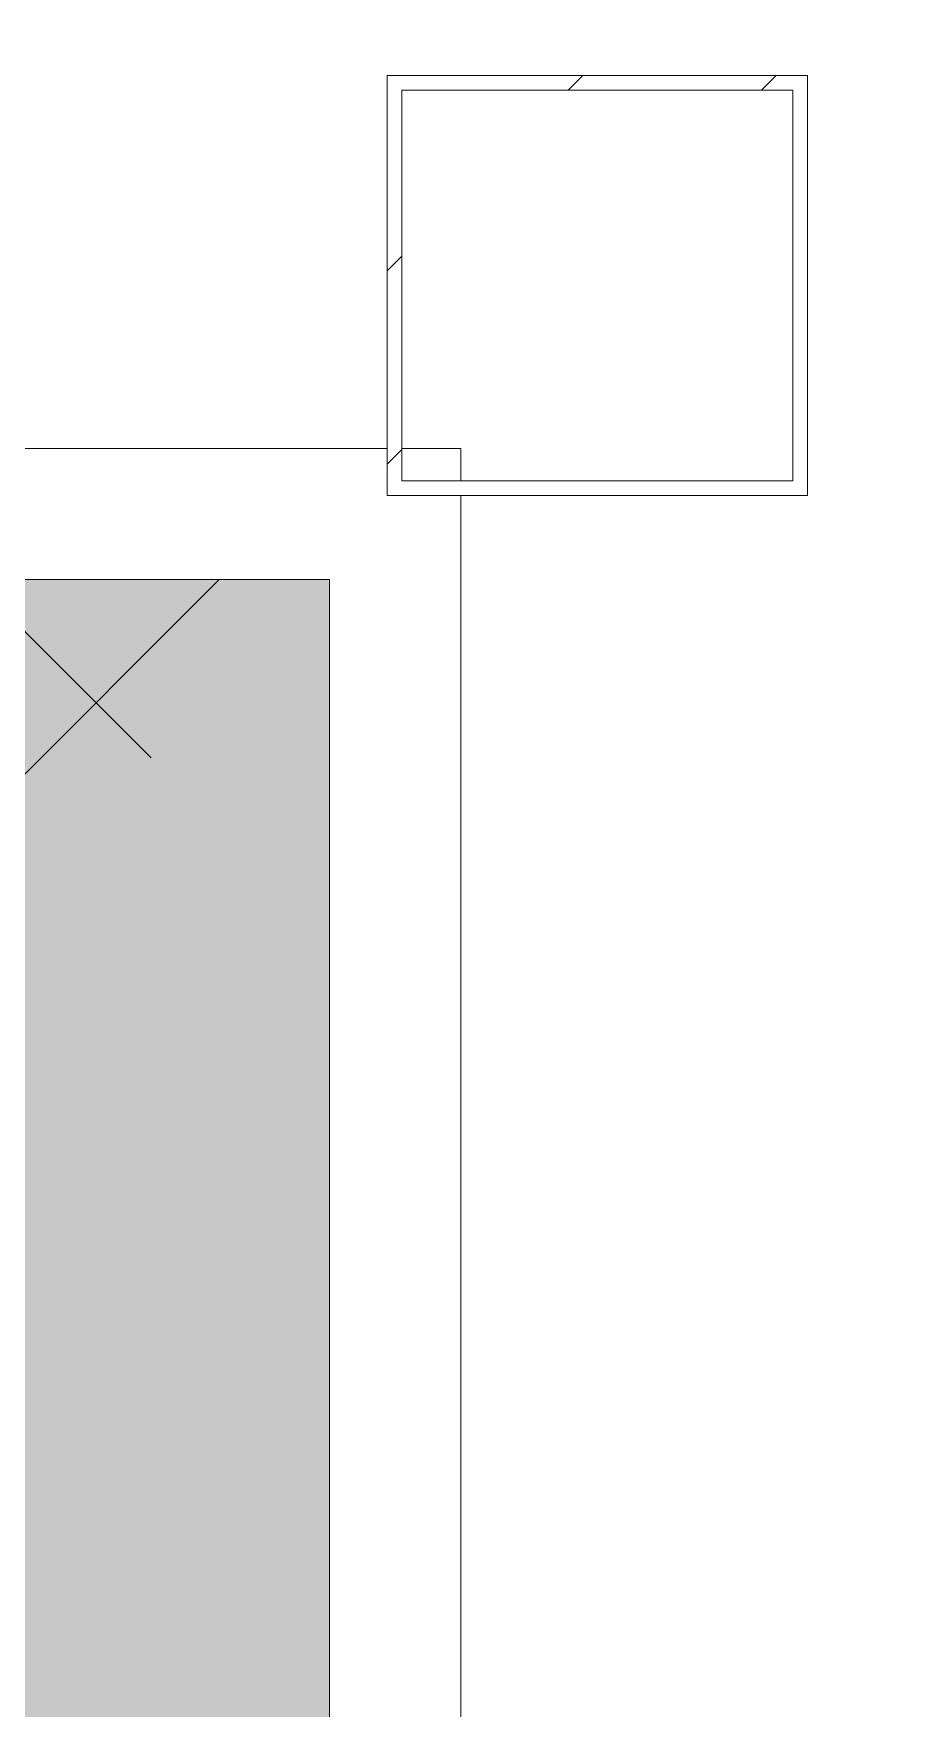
# Model space of a CAD drawing. Header units: inches. Extents: x -445 to 366, y -514 to 778.
# Drawn here: x -43.91 to -22.87, y 256.08 to 295.96 of the extents above; entities that cross this region are included whole.
import ezdxf

# ---------------------------------------------------------------- set-up
doc = ezdxf.new("R2010")
doc.units = ezdxf.units.IN
doc.header["$MEASUREMENT"] = 0
for name, color, linetype, lineweight in [('A-DETL', 90, 'Continuous', 9), ('A-DETL-GENF', 92, 'Continuous', 9), ('A-WALL-PATT', 111, 'Continuous', 13), ('I-WALL', 2, 'Continuous', 9), ('S-COLS', 52, 'Continuous', 9)]:
    doc.layers.add(name, color=color, linetype=linetype, lineweight=lineweight)

# ---------------------------------------------------------------- blocks, each defined once
blk = doc.blocks.new('HSS-Hollow Structural Section-Column - HSS10X10X3_8-762138-Test Fit - Mezzanine Plan')
at = {"layer": 'S-COLS'}
h = blk.add_hatch(dxfattribs=at)
h.set_pattern_fill('FP_5', color=256, style=0, pattern_type=2)
h.set_pattern_definition([(135, (289.956, 30.487), (-9.5035, -9.5035), []), (135, (275.556, 30.487), (-9.5035, -9.5035), [])])
h.paths.add_polyline_path([(5, -4.651), (5, 5), (-5, 5), (-5, -5), (5, -5)], flags=0)
h.paths.add_polyline_path([(4.651, 2.74), (4.651, -4.651), (-4.651, -4.651), (-4.651, 4.651), (4.651, 4.651)], flags=0)
for p, q in [((5, 5), (-5, 5)), ((-5, 5), (-5, -5)), ((5, -5), (5, 5)), ((-4.651, -4.651), (-4.651, 4.651)), ((-4.651, 4.651), (4.651, 4.651)), ((4.651, 4.651), (4.651, -4.651)), ((4.651, -4.651), (-4.651, -4.651)), ((-5, -5), (5, -5))]:
    blk.add_line(p, q, dxfattribs=at)
blk = doc.blocks.new('Hecht_PAD_AA-Arch_detached_rvt-1-Test Fit - Mezzanine Plan')
at = {"layer": 'A-WALL-PATT'}
h = blk.add_hatch(dxfattribs=at)
h.set_pattern_fill('FP_19', color=256, style=0, pattern_type=2)
h.set_pattern_definition([(45, (0, 0), (-8.4853, 8.4853), []), (135, (0, 0), (-8.4853, -8.4853), [])])
h.paths.add_polyline_path([(-75.01, 275.331), (-44.487, 275.331), (-36.862, 282.956), (-140.487, 282.956), (-92.487, 279.143), (-140.487, 275.331), (-75.446, 275.331)], flags=0)
at = {"layer": 'I-WALL'}
for p, q in [((-36.862, 282.956), (-140.487, 282.956)), ((-36.862, 275.331), (-36.862, 282.956)), ((-36.862, 165.706), (-36.862, 275.331))]:
    blk.add_line(p, q, dxfattribs=at)
at = {"rotation": 270.0000000000001}
blk.add_blockref('HSS-Hollow Structural Section-Column - HSS10X10X3_8-762138-Test Fit - Mezzanine Plan', (-30.487, 289.956), dxfattribs=at)

msp = doc.modelspace()

# ---------------------------------------------------------------- hatches: boundary and pattern name
at = {"layer": 'A-DETL-GENF'}
h = msp.add_hatch(color=256, dxfattribs=at)
h.paths.add_polyline_path([(-191.286, -481.669), (77.423, -481.669), (77.423, -473.544), (-206.487, -473.544), (-206.487, -481.669)], flags=0)
h.paths.add_polyline_path([(-282.141, -478.044), (-246.482, -478.005), (-246.482, -473.544), (-285.987, -473.544), (-285.987, -478.044)], flags=0)
h.paths.add_polyline_path([(-382.081, -478.044), (-357.987, -478.005), (-357.987, -473.544), (-385.987, -473.544), (-385.987, -324.107), (-390.487, -324.107), (-390.448, -478.044), (-386.624, -478.044)], flags=0)
h.paths.add_polyline_path([(-9.576, -467.544), (77.423, -467.544), (77.423, -466.419), (-38.237, -466.419), (-38.237, -353.919), (-42.575, -353.919), (-38.517, -357.777), (-45.862, -458.794), (-45.862, -457.544), (-183.362, -457.544), (-183.362, -456.044), (-128.986, -456.044), (-129.686, -454.544), (-183.362, -454.544), (-183.362, -415.543), (-147.872, -415.543), (-148.338, -414.544), (-92.362, -414.544), (-92.372, -404.544), (-183.362, -404.544), (-183.362, -364.544), (-84.256, -364.544), (-84.256, -363.044), (-183.362, -363.044), (-183.362, -362.874), (-248.907, -362.874), (-248.907, -456.214), (-202.33, -456.214), (-202.33, -456.044), (-202.203, -456.044), (-202.203, -456.214), (-200.372, -456.214), (-200.372, -456.688), (-202.203, -456.688), (-202.203, -457.544), (-250.237, -457.544), (-250.237, -361.544), (-45.862, -361.544), (-45.862, -353.919), (-257.862, -353.919), (-257.862, -466.419), (-285.987, -466.419), (-285.987, -467.544), (-29.705, -467.544)], flags=0)
h.paths.add_polyline_path([(-372.996, -467.544), (-357.987, -467.544), (-357.987, -466.419), (-378.862, -466.419), (-378.862, -324.107), (-379.987, -324.107), (-379.987, -467.544), (-376.842, -467.544)], flags=0)
h.paths.add_polyline_path([(-42.049, -462.607), (-45.862, -462.607), (-45.862, -458.794)], flags=0)
h.paths.add_polyline_path([(-127.688, -413.044), (-183.362, -413.044), (-183.362, -412.543), (-149.271, -412.543), (-149.737, -411.544), (-94.999, -411.518), (-94.967, -411.444), (-95.055, -411.169), (-95.362, -410.75), (-95.362, -407.544), (-183.362, -407.544), (-183.362, -406.044), (-93.862, -406.044), (-93.862, -413.044), (-123.145, -413.044)], flags=0)
h.paths.add_polyline_path([(-95.888, -408.944), (-95.888, -408.943), (-95.737, -408.944)], flags=0)
h.paths.add_polyline_path([(-378.362, 58.331), (-378.362, 124.956), (-372.674, 124.956), (-372.674, 130.956), (-378.362, 130.956), (-378.362, 245.456), (-372.674, 245.456), (-372.674, 251.456), (-378.362, 251.456), (-378.362, 262.081), (-379.987, 262.081), (-379.987, 58.331), (-378.862, 58.331)], flags=0)
h.paths.add_polyline_path([(-318.862, 58.331), (-318.862, 162.331), (-294.862, 162.331), (-294.862, 303.581), (-379.987, 303.581), (-379.987, 268.081), (-372.362, 268.081), (-372.362, 78.956), (-377.487, 78.956), (-377.487, 68.956), (-372.362, 68.956), (-372.362, 58.331), (-336.654, 58.331)], flags=0)
h.paths.add_polyline_path([(-372.362, 69.305), (-377.138, 69.305), (-377.138, 78.607), (-372.362, 78.607), (-372.362, 71.304)], flags=0)
h.paths.add_polyline_path([(-375.426, 125.247), (-378.362, 125.268), (-378.362, 130.665), (-372.965, 130.665), (-372.996, 125.247)], flags=0)
h.paths.add_polyline_path([(-140.487, 173.331), (-142.862, 165.706), (-148.112, 165.706), (-141.532, 172.286)], flags=0)
h.paths.add_polyline_path([(-44.487, 173.331), (-44.487, 165.706), (-140.487, 165.706), (-140.487, 173.331), (-45.918, 173.331)], flags=0)
h.paths.add_polyline_path([(-36.862, 130.456), (-36.862, 165.706), (-44.487, 173.331), (-44.487, 275.331), (-36.862, 282.956), (-140.487, 282.956), (-92.487, 279.143), (-140.487, 275.331), (-148.112, 282.956), (-148.112, 130.456), (-44.487, 130.456)], flags=0)
h.paths.add_polyline_path([(-372.965, 245.747), (-378.362, 245.768), (-378.362, 251.165), (-372.965, 251.165)], flags=0)
h.paths.add_polyline_path([(-73.137, 271.831), (-73.137, 271.831), (-71.927, 271.831)], flags=0)
h.paths.add_polyline_path([(-136.112, 578.331), (-39.237, 578.331), (-39.237, 578.831), (41.513, 578.831), (41.513, 593.581), (-138.487, 593.581), (-138.487, 578.331)], flags=0)
h.paths.add_polyline_path([(37.888, 579.456), (-134.862, 579.456), (-134.862, 585.456), (37.888, 585.456)], flags=0)
at = {"layer": 'A-WALL-PATT'}
msp.add_hatch(color=256, dxfattribs=at).paths.add_polyline_path([(-36.862, 165.706), (-36.862, 282.956), (-44.487, 275.331), (-44.487, 173.331)], flags=0)

# ---------------------------------------------------------------- linework, layer by layer
at = {"layer": 'A-DETL'}
for p, q in [((-36.862, 282.956), (-148.112, 282.956)), ((-36.862, 246.581), (-36.862, 282.956))]:
    msp.add_line(p, q, dxfattribs=at)
at = {"layer": 'I-WALL'}
for p, q in [((-35.487, 286.081), (-151.237, 286.081)), ((-33.737, 286.081), (-35.138, 286.081)), ((-33.737, 285.305), (-33.737, 286.081)), ((-33.737, 127.331), (-33.737, 284.956)), ((-148.112, 282.956), (-36.862, 282.956)), ((-36.862, 282.956), (-36.862, 165.706))]:
    msp.add_line(p, q, dxfattribs=at)

# ---------------------------------------------------------------- block references
msp.add_blockref('Hecht_PAD_AA-Arch_detached_rvt-1-Test Fit - Mezzanine Plan', (0, 0))

doc.saveas('drawing.dxf')
